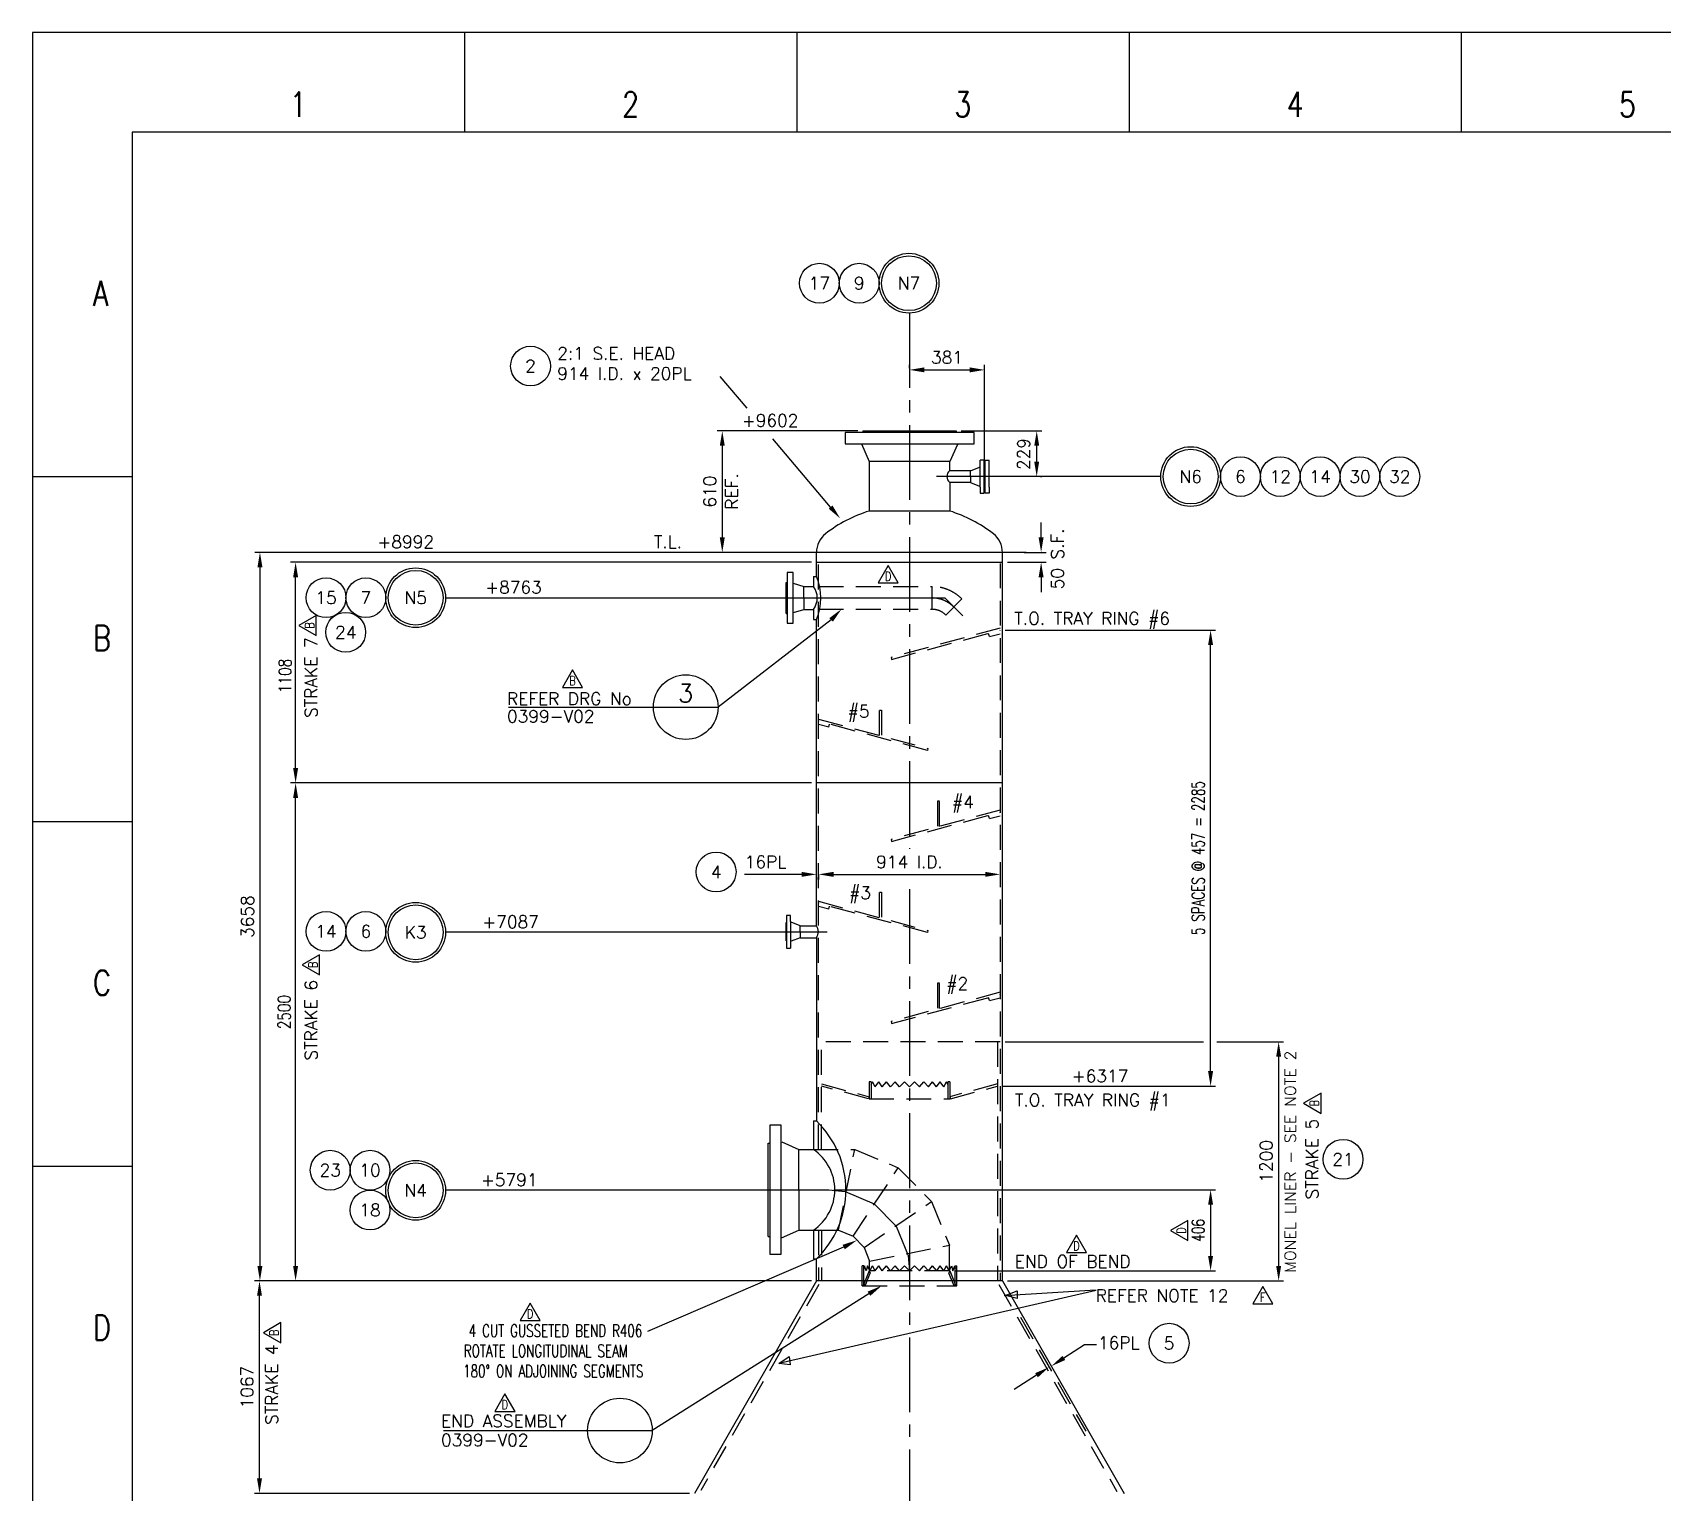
# Model space of a CAD drawing. Extents: x 0 to 21025, y 0 to 14850.
# Drawn here: x 0 to 8185, y 7520 to 14850 of the extents above; entities that cross this region are included whole.
import ezdxf
from ezdxf.enums import TextEntityAlignment as Align

# ---------------------------------------------------------------- set-up
doc = ezdxf.new("R2010")
doc.units = 0
doc.header["$LTSCALE"] = 500
doc.header["$MEASUREMENT"] = 0
for name, pattern in [('CENTER', [2, 1.25, -0.25, 0.25, -0.25]), ('CENTER2', [1.125, 0.75, -0.125, 0.125, -0.125]), ('HIDDEN', [0.375, 0.25, -0.125])]:
    doc.linetypes.add(name, pattern=pattern)
doc.layers.get('0').update_dxf_attribs({"linetype": 'CONTINUOUS'})
doc.layers.get('DEFPOINTS').update_dxf_attribs({"linetype": 'CONTINUOUS'})
for name, color, linetype in [('BORDER', 5, 'CONTINUOUS'), ('CENTER', 7, 'CENTER2'), ('DIM', 7, 'CONTINUOUS'), ('DIMS', 7, 'CONTINUOUS'), ('HIDDEN', 2, 'HIDDEN'), ('L025_BLK', 7, 'CONTINUOUS'), ('L025_CENTRE', 7, 'CENTER'), ('L035_CONT', 2, 'CONTINUOUS'), ('L035_HIDDEN', 2, 'HIDDEN'), ('L25', 7, 'CONTINUOUS'), ('L35', 2, 'CONTINUOUS'), ('L50', 1, 'CONTINUOUS'), ('TEXT35', 2, 'CONTINUOUS'), ('TEXT50', 1, 'CONTINUOUS')]:
    doc.layers.add(name, color=color, linetype=linetype)
doc.styles.add('ROMANS', font='ROMANS', dxfattribs={"height": 62.5})
doc.styles.add('T25', font='romans', dxfattribs={"width": 0.8, "height": 2.5})
doc.styles.add('T50', font='romans', dxfattribs={"width": 0.8, "height": 5})
doc.styles.add('TDIM', font='romans', dxfattribs={"width": 0.7})
doc.dimstyles.get("Standard").update_dxf_attribs({"dimtxt": 0.18, "dimasz": 0.18, "dimexe": 0.18, "dimexo": 0.0625, "dimgap": 0.09, "dimtad": 0, "dimtih": 1, "dimtoh": 1, "dimdec": 4, "dimzin": 0, "dimdsep": 46, "dimtxsty": 'Standard', "dimcen": 0.09, "dimadec": 0, "dimazin": 0, "dimtfac": 1, "dimtdec": 4, "dimtofl": 0, "dimtmove": 0, "dimatfit": 3, "dimfxl": 0, "dimtolj": 1, "dimtzin": 0, "dimarcsym": 0})

# ---------------------------------------------------------------- blocks, each defined once
blk = doc.blocks.new('*D42')
at = {"color": 0, "linetype": 'ByBlock'}
for p, q in [((4884.8, 11849.6), (5940.8, 11849.6)), ((5915.8, 9635.1), (5915.8, 11774.6)), ((4870.8, 9560.1), (5940.8, 9560.1))]:
    blk.add_line(p, q, dxfattribs=at)
for points in [[(5903.3, 11774.6), (5928.3, 11774.6), (5915.8, 11849.6)], [(5903.3, 9635.1), (5928.3, 9635.1), (5915.8, 9560.1)]]:
    blk.add_solid(points, dxfattribs=at)
at = {"layer": 'DEFPOINTS', "color": 0, "linetype": 'ByBlock'}
for p in [(4859.8, 11849.6), (5915.8, 11849.6), (4845.8, 9560.1)]:
    blk.add_point(p, dxfattribs=at)
at = {"color": 2, "linetype": 'ByBlock', "style": 'TDIM', "width": 0.7}
blk.add_text('5 SPACES @ 457 = 2285', height=62.5, rotation=90, dxfattribs=at).set_placement((5853.3, 10704.8), align=Align.MIDDLE_CENTER)
blk = doc.blocks.new('*D2')
at = {"color": 0, "linetype": 'ByBlock'}
for p, q in [((3848.9, 11821), (1116.7, 11821)), ((1141.7, 11746), (1141.7, 8238)), ((3911.5, 8163), (1116.7, 8163))]:
    blk.add_line(p, q, dxfattribs=at)
for points in [[(1129.2, 11746), (1154.2, 11746), (1141.7, 11821)], [(1129.2, 8238), (1154.2, 8238), (1141.7, 8163)]]:
    blk.add_solid(points, dxfattribs=at)
at = {"layer": 'DEFPOINTS', "color": 0, "linetype": 'ByBlock'}
for p in [(3873.9, 11821), (1141.7, 8163), (3936.5, 8163)]:
    blk.add_point(p, dxfattribs=at)
at = {"color": 2, "linetype": 'ByBlock', "style": 'ROMANS'}
blk.add_text('3658', height=62.5, rotation=90, dxfattribs=at).set_placement((1079.2, 9992), align=Align.MIDDLE_CENTER)
blk = doc.blocks.new('*D3')
at = {"color": 0, "linetype": 'ByBlock'}
for p, q in [((4403.5, 12745.9), (4403.5, 12762.4)), ((4478.5, 12737.4), (4706, 12737.4)), ((4781, 12272.2), (4781, 12762.4))]:
    blk.add_line(p, q, dxfattribs=at)
for points in [[(4478.5, 12749.9), (4478.5, 12724.9), (4403.5, 12737.4)], [(4706, 12749.9), (4706, 12724.9), (4781, 12737.4)]]:
    blk.add_solid(points, dxfattribs=at)
at = {"layer": 'DEFPOINTS', "color": 0, "linetype": 'ByBlock'}
for p in [(4403.5, 12720.9), (4781, 12737.4), (4781, 12247.2)]:
    blk.add_point(p, dxfattribs=at)
at = {"color": 2, "linetype": 'ByBlock', "style": 'ROMANS'}
blk.add_text('381', height=62.5, dxfattribs=at).set_placement((4592.3, 12799.9), align=Align.MIDDLE_CENTER)
blk = doc.blocks.new('*D4')
at = {"color": 0, "linetype": 'ByBlock'}
for p, q in [((4144.3, 12431), (3438.6, 12431)), ((3463.6, 12356), (3463.6, 11896)), ((3531.8, 11821), (3438.6, 11821))]:
    blk.add_line(p, q, dxfattribs=at)
for points in [[(3451.1, 12356), (3476.1, 12356), (3463.6, 12431)], [(3451.1, 11896), (3476.1, 11896), (3463.6, 11821)]]:
    blk.add_solid(points, dxfattribs=at)
at = {"layer": 'DEFPOINTS', "color": 0, "linetype": 'ByBlock'}
for p in [(4169.3, 12431), (3463.6, 11821), (3556.8, 11821)]:
    blk.add_point(p, dxfattribs=at)
at = {"color": 2, "linetype": 'ByBlock', "style": 'ROMANS'}
blk.add_text('610', height=62.5, rotation=90, dxfattribs=at).set_placement((3401.1, 12126), align=Align.MIDDLE_CENTER)
blk = doc.blocks.new('*D5')
at = {"color": 0, "linetype": 'ByBlock'}
for p, q in [((5064.7, 11896), (5064.7, 11971)), ((4980, 11821), (5089.7, 11821)), ((4895.5, 11771), (5089.7, 11771)), ((5064.7, 11696), (5064.7, 11621))]:
    blk.add_line(p, q, dxfattribs=at)
for points in [[(5052.2, 11896), (5077.2, 11896), (5064.7, 11821)], [(5052.2, 11696), (5077.2, 11696), (5064.7, 11771)]]:
    blk.add_solid(points, dxfattribs=at)
at = {"layer": 'DEFPOINTS', "color": 0, "linetype": 'ByBlock'}
for p in [(4955, 11821), (4870.5, 11771), (5064.7, 11771)]:
    blk.add_point(p, dxfattribs=at)
at = {"color": 2, "linetype": 'ByBlock', "style": 'ROMANS'}
blk.add_text('50 S.F.', height=62.5, rotation=90, dxfattribs=at).set_placement((5146.9, 11788.2), align=Align.MIDDLE_CENTER)
blk = doc.blocks.new('*D6')
at = {"color": 0, "linetype": 'ByBlock'}
for p, q in [((4662.8, 12431), (5067.7, 12431)), ((5042.7, 12277), (5042.7, 12356)), ((5062.3, 12202), (5067.7, 12202))]:
    blk.add_line(p, q, dxfattribs=at)
for points in [[(5030.2, 12356), (5055.2, 12356), (5042.7, 12431)], [(5030.2, 12277), (5055.2, 12277), (5042.7, 12202)]]:
    blk.add_solid(points, dxfattribs=at)
at = {"layer": 'DEFPOINTS', "color": 0, "linetype": 'ByBlock'}
for p in [(4637.8, 12431), (5042.7, 12431), (5037.3, 12202)]:
    blk.add_point(p, dxfattribs=at)
at = {"color": 2, "linetype": 'ByBlock', "style": 'ROMANS'}
blk.add_text('229', height=62.5, rotation=90, dxfattribs=at).set_placement((4977.2, 12314.9), align=Align.MIDDLE_CENTER)
blk = doc.blocks.new('*D7')
at = {"color": 0, "linetype": 'ByBlock'}
for p, q in [((3947.2, 10479), (3947.2, 10457.7)), ((4022.2, 10482.7), (4784.8, 10482.7)), ((4859.8, 10507.7), (4859.8, 10507.7))]:
    blk.add_line(p, q, dxfattribs=at)
for points in [[(4022.2, 10495.2), (4022.2, 10470.2), (3947.2, 10482.7)], [(4784.8, 10495.2), (4784.8, 10470.2), (4859.8, 10482.7)]]:
    blk.add_solid(points, dxfattribs=at)
at = {"layer": 'DEFPOINTS', "color": 0, "linetype": 'ByBlock'}
for p in [(3947.2, 10504), (4859.8, 10482.7), (4859.8, 10482.7)]:
    blk.add_point(p, dxfattribs=at)
at = {"color": 2, "linetype": 'ByBlock', "style": 'ROMANS'}
blk.add_text('914 I.D.', height=62.5, dxfattribs=at).set_placement((4403.5, 10545.2), align=Align.MIDDLE_CENTER)
blk = doc.blocks.new('*D8')
at = {"color": 0, "linetype": 'ByBlock'}
for p, q in [((3786.5, 10482.7), (3575.2, 10482.7)), ((3861.5, 10482.7), (3786.5, 10482.7)), ((3947.2, 10460.2), (3947.2, 10507.7)), ((4022.2, 10482.7), (4097.2, 10482.7)), ((3936.5, 10467.7), (3936.5, 10457.7))]:
    blk.add_line(p, q, dxfattribs=at)
for points in [[(3861.5, 10495.2), (3861.5, 10470.2), (3936.5, 10482.7)], [(4022.2, 10495.2), (4022.2, 10470.2), (3947.2, 10482.7)]]:
    blk.add_solid(points, dxfattribs=at)
at = {"layer": 'DEFPOINTS', "color": 0, "linetype": 'ByBlock'}
for p in [(3936.5, 10492.7), (3936.5, 10482.7), (3947.2, 10435.2)]:
    blk.add_point(p, dxfattribs=at)
at = {"color": 2, "linetype": 'ByBlock', "style": 'ROMANS'}
blk.add_text('16PL', height=62.5, dxfattribs=at).set_placement((3680.9, 10545.2), align=Align.MIDDLE_CENTER)
blk = doc.blocks.new('*D10')
at = {"color": 0, "linetype": 'ByBlock'}
for p, q in [((3911.5, 8163), (1114.5, 8163)), ((1139.5, 7171), (1139.5, 8088)), ((3299.5, 7096), (1114.5, 7096))]:
    blk.add_line(p, q, dxfattribs=at)
for points in [[(1127, 8088), (1152, 8088), (1139.5, 8163)], [(1127, 7171), (1152, 7171), (1139.5, 7096)]]:
    blk.add_solid(points, dxfattribs=at)
at = {"layer": 'DEFPOINTS', "color": 0, "linetype": 'ByBlock'}
for p in [(1139.5, 8163), (3936.5, 8163), (3324.5, 7096)]:
    blk.add_point(p, dxfattribs=at)
at = {"color": 2, "linetype": 'ByBlock', "style": 'ROMANS'}
blk.add_text('1067', height=62.5, rotation=90, dxfattribs=at).set_placement((1077, 7629.5), align=Align.MIDDLE_CENTER)
blk = doc.blocks.new('REV')
for p, q in [((0, 3.05), (-2.02, -0.44)), ((2.02, -0.44), (0, 3.05)), ((-2.02, -0.44), (2.02, -0.44))]:
    blk.add_line(p, q)
at = {"style": 'T25', "width": 0.8}
blk.add_attdef('REV_LEVEL', text='', height=1.8, dxfattribs=at).set_placement((0, 0), align=Align.CENTER)
blk = doc.blocks.new('ELB00050')
at = {"color": 7}
for p, q in [((4.9, 85.6), (85.6, 4.9)), ((57, -64), (-57, -64))]:
    blk.add_line(p, q, dxfattribs=at)
for radius in [211.5, 97.5]:
    blk.add_arc((154.5, -64), radius, 135, 180)
at = {"color": 7, "linetype": 'CENTER'}
blk.add_arc((154.5, -64), 154.5, 135, 180, dxfattribs=at)
blk = doc.blocks.new('*D43')
at = {"color": 0, "linetype": 'ByBlock'}
for p, q in [((4023, 9039), (5940.8, 9039)), ((5915.8, 8964), (5915.8, 8707.3)), ((4629.2, 8632.3), (5940.8, 8632.3))]:
    blk.add_line(p, q, dxfattribs=at)
for points in [[(5903.3, 8964), (5928.3, 8964), (5915.8, 9039)], [(5903.3, 8707.3), (5928.3, 8707.3), (5915.8, 8632.3)]]:
    blk.add_solid(points, dxfattribs=at)
at = {"layer": 'DEFPOINTS', "color": 0, "linetype": 'ByBlock'}
for p in [(3998, 9039), (4604.2, 8632.3), (5915.8, 8632.3)]:
    blk.add_point(p, dxfattribs=at)
at = {"color": 2, "linetype": 'ByBlock', "style": 'TDIM', "width": 0.7}
blk.add_text('406', height=62.5, rotation=90, dxfattribs=at).set_placement((5853.3, 8835.7), align=Align.MIDDLE_CENTER)

msp = doc.modelspace()

# ---------------------------------------------------------------- linework, layer by layer
at = {"color": 0, "linetype": 'ByBlock'}
for p, q in [((3911.50977, 12190.02412), (1295.76304, 12190.02412)), ((1320.76304, 11157.02412), (1320.76304, 12115.02412)), ((3911.50977, 11082.02412), (1295.76304, 11082.02412)), ((3911.50977, 11082.02412), (1295.76304, 11082.02412)), ((1320.76304, 8657.02412), (1320.76304, 11007.02412)), ((4883.56044, 9782.02412), (5880.50388, 9782.02412)), ((5947.0864, 9782.02412), (6282.67414, 9782.02412)), ((6257.67414, 9707.02412), (6257.67414, 8657.02412)), ((3911.50977, 8582.02412), (1295.76304, 8582.02412)), ((4895.50977, 8582.02412), (6282.67414, 8582.02412))]:
    msp.add_line(p, q, dxfattribs=at)
for points in [[(1308.26304, 12115.02412), (1333.26304, 12115.02412), (1320.76304, 12190.02412)], [(1308.26304, 11157.02412), (1333.26304, 11157.02412), (1320.76304, 11082.02412)], [(1308.26304, 11007.02412), (1333.26304, 11007.02412), (1320.76304, 11082.02412)], [(6270.17414, 9707.02412), (6245.17414, 9707.02412), (6257.67414, 9782.02412)], [(1308.26304, 8657.02412), (1333.26304, 8657.02412), (1320.76304, 8582.02412)], [(6270.17414, 8657.02412), (6245.17414, 8657.02412), (6257.67414, 8582.02412)]]:
    msp.add_solid(points, dxfattribs=at)
at = {"layer": 'BORDER', "color": 4, "linetype": 'Continuous'}
for p, q in [((21025, 14850), (0, 14850)), ((0, 14850), (0, 0))]:
    msp.add_line(p, q, dxfattribs=at)
at = {"layer": 'BORDER', "color": 1}
for p, q in [((2168.75, 14850), (2168.75, 14350)), ((3837.5, 14850), (3837.5, 14350)), ((5506.25, 14850), (5506.25, 14350)), ((7175, 14850), (7175, 14350)), ((500, 12618.75), (0, 12618.75)), ((500, 10887.5), (0, 10887.5)), ((500, 9156.25), (0, 9156.25))]:
    msp.add_line(p, q, dxfattribs=at)
at = {"layer": 'BORDER', "color": 6}
for p, q in [((20525, 14350), (500, 14350)), ((500, 14350), (500, 500))]:
    msp.add_line(p, q, dxfattribs=at)
at = {"layer": 'CENTER'}
for p, q in [((4403.50977, 13441.66916), (4403.50977, 10752.1117)), ((4403.50977, 10548.2075), (4403.50977, 5475.64356)), ((4403.90332, 8742.90694), (4403.90332, 8515.94697))]:
    msp.add_line(p, q, dxfattribs=at)
at = {"layer": 'DEFPOINTS', "color": 0, "linetype": 'ByBlock'}
for p in [(1320.76304, 12190.02412), (3936.50977, 12190.02412), (1320.76304, 11082.02412), (4870.50977, 11082.02412), (4870.50977, 11082.02412), (4858.56044, 9782.02412), (3936.50977, 8582.02412), (4870.50977, 8582.02412), (6257.67414, 8582.02412)]:
    msp.add_point(p, dxfattribs=at)
at = {"layer": 'DIM'}
for p, q in [((3587.78006, 12963.59064), (3452.59262, 13123.44603)), ((4007.32167, 12467.49438), (3717.36445, 12810.36072)), ((5179.29222, 8194.98267), (5283.23738, 8262.95293)), ((5283.23738, 8262.95293), (5343.62274, 8262.95293)), ((5041.73648, 8107.9425), (4930.11415, 8035.72572))]:
    msp.add_line(p, q, dxfattribs=at)
for points in [[(4016.8662, 12475.56606), (3997.77714, 12459.42271), (4055.75172, 12410.2272)], [(5186.13327, 8184.52084), (5172.45117, 8205.44451), (5116.52119, 8153.93638)], [(5034.94647, 8118.43753), (5048.5265, 8097.44746), (5104.70668, 8148.68258)]]:
    msp.add_solid(points, dxfattribs=at)
at = {"layer": 'DIMS'}
for p, q in [((4073.14853, 8751.67647), (3088.64017, 8328.26935)), ((4200.40961, 8517.30284), (3112.04918, 7830.4111))]:
    msp.add_line(p, q, dxfattribs=at)
for points in [[(4067.42085, 8762.78699), (4078.87622, 8740.56595), (4139.81165, 8786.04257)], [(4193.73812, 8527.87361), (4207.08109, 8506.73206), (4263.83426, 8557.33174)]]:
    msp.add_solid(points, dxfattribs=at)
at = {"layer": 'HIDDEN'}
for p, q in [((3947.24414, 9241.33467), (3947.24414, 12184.52803)), ((4859.77539, 12184.52803), (4859.77539, 8582.02412)), ((4859.77539, 11859.24092), (4310.9314, 11712.17842)), ((4313.51953, 11702.51826), (4859.77539, 11848.86854)), ((4805.65812, 11817.08742), (4801.33803, 11833.21228)), ((4805.65812, 11817.08742), (4859.77539, 11831.58625)), ((4310.9314, 11712.17842), (4313.51953, 11702.51826)), ((3947.24414, 11402.24092), (4496.08814, 11255.17842)), ((4493.5, 11245.51826), (3947.24414, 11391.86854)), ((3997.97707, 11362.27643), (4001.97663, 11377.20489)), ((4252.354, 11320.48701), (4252.354, 11447.48701)), ((4252.354, 11447.48701), (4262.354, 11447.48701)), ((4262.354, 11447.48701), (4262.354, 11320.48701)), ((3997.97707, 11362.27643), (3947.24414, 11375.86854)), ((4496.08814, 11255.17842), (4493.5, 11245.51826)), ((4544.66553, 10990.48701), (4544.66553, 10863.48701)), ((4554.66553, 10990.48701), (4544.66553, 10990.48701)), ((4554.66553, 10863.48701), (4554.66553, 10990.48701)), ((4859.77539, 10945.24092), (4310.9314, 10798.17842)), ((4313.51953, 10788.51826), (4862.36816, 10935.56319)), ((4805.65812, 10903.08742), (4801.33803, 10919.21228)), ((4805.65812, 10903.08742), (4859.77539, 10917.58625)), ((4310.9314, 10798.17842), (4313.51953, 10788.51826)), ((3947.24414, 10488.24092), (4496.08814, 10341.17842)), ((4493.5, 10331.51826), (3947.24414, 10477.86854)), ((4252.354, 10533.48701), (4262.354, 10533.48701)), ((4252.354, 10406.48701), (4252.354, 10533.48701)), ((4262.354, 10533.48701), (4262.354, 10406.48701)), ((3997.97707, 10448.27643), (3947.24414, 10461.86854)), ((3997.97707, 10448.27643), (4001.97663, 10463.20489)), ((4496.08814, 10341.17842), (4493.5, 10331.51826)), ((4544.66553, 10076.48701), (4544.66553, 9949.48701)), ((4554.66553, 10076.48701), (4544.66553, 10076.48701)), ((4554.66553, 9949.48701), (4554.66553, 10076.48701)), ((4859.77539, 10031.24092), (4310.9314, 9884.17842)), ((4313.51953, 9874.51924), (4862.36816, 10021.56319)), ((4805.65812, 9989.08742), (4801.33801, 10005.21238)), ((4805.65812, 9989.08742), (4859.77539, 10003.58625)), ((4310.9314, 9884.17842), (4313.51953, 9874.51924)), ((4858.56044, 9782.02412), (3947.24414, 9782.02412)), ((3961.24414, 9241.33467), (3961.24414, 9782.02412)), ((4845.77539, 9782.02412), (4845.77539, 8582.02412)), ((4200.50977, 9581.37861), (4200.50977, 9496.71944)), ((4210.50977, 9581.37861), (4200.50977, 9581.37861)), ((4210.50977, 9567.74105), (4217.62549, 9581.38545)), ((4210.50977, 9581.37861), (4210.50977, 9496.71944)), ((4231.4375, 9556.19111), (4217.62549, 9581.38545)), ((4231.4375, 9556.19111), (4249.15918, 9581.38545)), ((4266.88037, 9556.19111), (4249.15918, 9581.38545)), ((4266.88037, 9556.19111), (4288.20264, 9581.38545)), ((4308.57764, 9556.59736), (4288.20264, 9581.38545)), ((4308.57764, 9556.59736), (4331.47949, 9581.38545)), ((4353.50977, 9556.37861), (4331.47949, 9581.38545)), ((4353.50977, 9556.37861), (4378.50977, 9581.37861)), ((4403.50977, 9556.37861), (4378.50977, 9581.37861)), ((4403.50977, 9556.37861), (4428.50977, 9581.37861)), ((4453.50977, 9556.37861), (4428.50977, 9581.37861)), ((4453.50977, 9556.37861), (4475.54004, 9581.38545)), ((4498.44189, 9556.59736), (4475.54004, 9581.38545)), ((4498.44189, 9556.59736), (4518.81641, 9581.38545)), ((4540.13867, 9556.19111), (4518.81641, 9581.38545)), ((4540.13867, 9556.19111), (4557.86035, 9581.38545)), ((4575.58154, 9556.19111), (4557.86035, 9581.38545)), ((4575.58154, 9556.19111), (4589.39355, 9581.38545)), ((4596.50977, 9567.74012), (4589.39355, 9581.38545)), ((4596.50977, 9581.37861), (4596.50977, 9496.71944)), ((4606.50977, 9581.37861), (4596.50977, 9581.37861)), ((4606.50977, 9581.37861), (4606.50977, 9496.71944)), ((3961.24414, 9570.48964), (4200.51001, 9506.37861)), ((4197.84839, 9496.73897), (3961.24414, 9560.12878)), ((4200.43652, 9506.39815), (4197.84839, 9496.73897)), ((4200.50977, 9496.71944), (4606.50977, 9496.71944)), ((4845.77539, 9570.48964), (4606.50952, 9506.37861)), ((4606.58301, 9506.39815), (4609.17114, 9496.73897)), ((4609.17114, 9496.73897), (4845.77539, 9560.12878)), ((3921.05106, 9241.33467), (4128.67527, 9241.33467)), ((4047.52616, 8836.71455), (4128.67527, 9241.33467)), ((4128.67527, 9241.33467), (4347.38792, 9149.56403)), ((4120.34546, 8805.87923), (4347.38792, 9149.56403)), ((4347.38792, 9149.56403), (4514.22645, 8980.92247)), ((4175.66199, 8749.50995), (4514.22645, 8980.92247)), ((4514.22645, 8980.92247), (4604.2405, 8761.35386)), ((3921.05106, 8836.71455), (4047.52616, 8836.71455)), ((3947.24414, 8836.71455), (3947.24414, 8582.02412)), ((3961.24414, 8836.71455), (3961.24414, 8582.02412)), ((4047.52616, 8836.71455), (4120.34546, 8805.87923)), ((4120.34546, 8805.87923), (4175.66199, 8749.50995)), ((4203.56614, 8680.58716), (4604.2405, 8761.35386)), ((4175.66199, 8749.50995), (4203.56614, 8680.58716)), ((4174.90332, 8657.33174), (4166.90332, 8657.33174)), ((4166.90332, 8557.33174), (4166.90332, 8657.33174)), ((4174.90332, 8565.32881), (4174.90332, 8657.33174)), ((4177.04102, 8657.2751), (4174.90332, 8643.96651)), ((4201.86035, 8631.96944), (4174.90332, 8565.33076)), ((4186.15772, 8632.55049), (4177.04102, 8657.2751)), ((4180.49902, 8557.33174), (4205.94385, 8620.74873)), ((4193.52832, 8657.33858), (4186.15772, 8632.55049)), ((4201.86035, 8638.84736), (4193.52832, 8657.33858)), ((4201.86035, 8638.84736), (4204.87988, 8632.14424)), ((4201.86035, 8631.96944), (4205.94385, 8620.74873)), ((4604.2405, 8632.33174), (4203.56614, 8632.33174)), ((4204.87988, 8632.14424), (4218.01904, 8657.33858)), ((4231.83105, 8632.14424), (4218.01904, 8657.33858)), ((4231.83105, 8632.14424), (4249.55273, 8657.33858)), ((4267.27393, 8632.14424), (4249.55273, 8657.33858)), ((4267.27393, 8632.14424), (4288.59619, 8657.33858)), ((4308.97119, 8632.55049), (4288.59619, 8657.33858)), ((4308.97119, 8632.55049), (4331.87305, 8657.33858)), ((4353.90332, 8632.33174), (4331.87305, 8657.33858)), ((4353.90332, 8632.33174), (4378.90332, 8657.33174)), ((4403.90332, 8632.33174), (4378.90332, 8657.33174)), ((4403.90332, 8632.33174), (4428.90332, 8657.33174)), ((4453.90332, 8632.33174), (4428.90332, 8657.33174)), ((4453.90332, 8632.33174), (4475.93359, 8657.33858)), ((4498.83545, 8632.55049), (4475.93359, 8657.33858)), ((4498.83545, 8632.55049), (4519.20996, 8657.33858)), ((4540.53223, 8632.14424), (4519.20996, 8657.33858)), ((4540.53223, 8632.14424), (4558.25391, 8657.33858)), ((4575.9751, 8632.14424), (4558.25391, 8657.33858)), ((4575.9751, 8632.14424), (4589.78711, 8657.33858)), ((4602.92627, 8632.14424), (4589.78711, 8657.33858)), ((4605.94629, 8631.96944), (4601.8623, 8620.74873)), ((4627.30762, 8557.33174), (4601.8623, 8620.74873)), ((4605.94629, 8638.84736), (4602.92627, 8632.14424)), ((4605.94629, 8638.84736), (4614.27832, 8657.33858)), ((4605.94629, 8631.96944), (4632.90332, 8565.33076)), ((4614.27832, 8657.33858), (4621.64893, 8632.55049)), ((4621.64893, 8632.55049), (4630.76514, 8657.2751)), ((4630.76514, 8657.2751), (4632.90332, 8643.96651)), ((4632.90332, 8565.32881), (4632.90332, 8657.33174)), ((4632.90332, 8657.33174), (4640.90332, 8657.33174)), ((4640.90332, 8557.33174), (4640.90332, 8657.33174)), ((4166.90332, 8557.33174), (4640.90332, 8557.33174)), ((4174.90137, 8565.32588), (4169.30371, 8557.33174)), ((4174.90332, 8565.32393), (4180.49902, 8557.33174)), ((4632.90332, 8565.32393), (4627.30762, 8557.33174)), ((4632.90527, 8565.32588), (4638.50244, 8557.33174)), ((4961.71021, 8398.90108), (5289.85767, 7826.65498))]:
    msp.add_line(p, q, dxfattribs=at)
at = {"layer": 'L025_BLK'}
msp.add_line((4010.33698, 11901.01181), (3442.50558, 11462.85931), dxfattribs=at)
msp.add_solid([(4001.31697, 11909.66568), (4019.35699, 11892.35795), (4062.26018, 11955.13188)], dxfattribs=at)
at = {"layer": 'L025_CENTRE'}
msp.add_line((4581.24414, 12011.02412), (4671.70232, 11920.56594), dxfattribs=at)
at = {"layer": 'L035_CONT'}
for p, q in [((4604.2405, 8632.33174), (4604.2405, 8761.35386)), ((4203.56614, 8632.33174), (4203.56614, 8680.58716))]:
    msp.add_line(p, q, dxfattribs=at)
at = {"layer": 'L035_HIDDEN'}
for p, q in [((3947.24414, 12068.02412), (4517.24414, 12068.02412)), ((3947.24414, 11954.02412), (4517.24414, 11954.02412))]:
    msp.add_line(p, q, dxfattribs=at)
at = {"layer": 'L25'}
for p, q in [((5665.88035, 12621.02412), (4539.76514, 12621.02412)), ((4989.68872, 12240.02412), (3796.1416, 12240.02412)), ((2073.77509, 12011.02412), (4581.24414, 12011.02412)), ((2389.54092, 11462.85931), (3442.50558, 11462.85931)), ((2073.75207, 10335.02412), (2820.87486, 10335.02412)), ((2820.87486, 10335.02412), (3989.9292, 10335.02412)), ((2073.7579, 9039.02412), (3155.28873, 9039.02412)), ((3155.28873, 9039.02412), (3998.04692, 9039.02412)), ((3998.04692, 9039.28847), (4080.40155, 9030.84817)), ((4080.40155, 9030.84817), (4226.19705, 8969.12104)), ((4226.19705, 8969.12104), (4337.21924, 8856.44343)), ((4337.21924, 8856.44343), (4396.73465, 8709.99628)), ((4396.73465, 8709.99628), (4403.90332, 8632.33174)), ((2064.0497, 7830.4111), (3112.04918, 7830.4111))]:
    msp.add_line(p, q, dxfattribs=at)
for centre, radius in [((3951.19741, 13591.65134), 100), ((4151.19741, 13591.65134), 100), ((4401.19741, 13591.65134), 150), ((4401.19741, 13591.65134), 137.5), ((2500.56837, 13175.63175), 100), ((5815.87968, 12620.57643), 150), ((5815.87968, 12620.57643), 137.5), ((6065.87968, 12620.57643), 100), ((6265.87968, 12620.57643), 100), ((6465.87968, 12620.57643), 100), ((6665.87968, 12620.57643), 100), ((6865.87968, 12620.57643), 100), ((1923.78003, 12012.24182), 150), ((1923.78003, 12012.24182), 137.5), ((1473.78003, 12012.24182), 100), ((1673.78003, 12012.24182), 100), ((1572.5735, 11838.79139), 100), ((3432.68449, 10635.09101), 100), ((1923.78003, 10332.12817), 150), ((1473.78003, 10336.9613), 100), ((1673.78003, 10336.9613), 100), ((1923.78003, 10332.12817), 137.5), ((6581.1078, 9192.17008), 100), ((1494.77346, 9137.68419), 100), ((1694.77346, 9137.68419), 100), ((1923.78003, 9036.44725), 150), ((1923.78003, 9036.44725), 137.5), ((1694.77346, 8937.68419), 100), ((5707.66249, 8268.90434), 100)]:
    msp.add_circle(centre, radius, dxfattribs=at)
at = {"layer": 'L35'}
for centre in [(3280.16808, 11462.85931), (2949.71168, 7830.4111)]:
    msp.add_circle(centre, 162.3375, dxfattribs=at)
at = {"layer": 'L50'}
for p, q in [((4728.04224, 12841.31514), (4080.04224, 12841.31514)), ((4080.04224, 12841.31514), (4080.04224, 12785.31514)), ((4080.04224, 12785.31514), (4728.04224, 12785.31514)), ((4162.86743, 12784.27705), (4201.19995, 12696.61397)), ((4169.2561, 12850.02412), (4637.76343, 12850.02412)), ((4169.2561, 12850.02412), (4169.2561, 12841.31514)), ((4644.1521, 12782.08565), (4605.81958, 12696.61397)), ((4637.76343, 12850.02412), (4637.76343, 12841.25752)), ((4728.04224, 12785.31514), (4728.04224, 12841.31514)), ((4605.81958, 12696.61397), (4201.19995, 12696.61397)), ((4201.19995, 12696.61397), (4201.19995, 12447.51143)), ((4605.81958, 12650.84834), (4605.81958, 12696.61397)), ((4758.05444, 12671.95186), (4758.05444, 12702.45479)), ((4778.05444, 12702.45479), (4758.05444, 12702.45479)), ((4778.05444, 12537.45479), (4778.05444, 12702.45479)), ((4784.00366, 12537.45479), (4784.00366, 12702.45479)), ((4784.00366, 12702.45479), (4804.00366, 12702.45479)), ((4804.00366, 12671.95186), (4804.00366, 12702.45479)), ((4710.15796, 12649.91475), (4605.81958, 12649.91475)), ((4710.15796, 12649.91475), (4754.86597, 12667.2917)), ((4710.15796, 12620.09053), (4710.15796, 12649.91475)), ((4710.15796, 12620.09053), (4710.15796, 12590.26631)), ((4758.05444, 12567.71748), (4758.05444, 12671.7126)), ((4781.02905, 12666.18233), (4778.23901, 12666.18233)), ((4781.02905, 12666.18233), (4783.81909, 12666.18233)), ((4781.02905, 12666.18233), (4781.02905, 12573.99873)), ((4781.02905, 12666.18233), (4781.02905, 12573.99873)), ((4804.00366, 12567.71748), (4804.00366, 12671.7126)), ((4605.81958, 12591.1999), (4605.81958, 12447.51143)), ((4710.15796, 12590.26631), (4605.81958, 12590.26631)), ((4710.15796, 12590.26631), (4754.91187, 12572.36006)), ((4758.05444, 12567.71748), (4758.05444, 12537.45479)), ((4758.05444, 12537.45479), (4778.05444, 12537.45479)), ((4781.02905, 12573.99873), (4778.23901, 12573.99873)), ((4781.02905, 12573.99873), (4783.81909, 12573.99873)), ((4804.00366, 12537.45479), (4784.00366, 12537.45479)), ((4804.00366, 12567.71748), (4804.00366, 12537.45479)), ((4605.81958, 12447.51143), (4201.19995, 12447.51143)), ((3936.50977, 12119.04298), (3936.50977, 12240.02412)), ((4870.50977, 8582.02412), (4870.50977, 12240.02412)), ((3788.89502, 12138.35322), (3788.89502, 11884.35322)), ((3819.89502, 12138.35322), (3788.89502, 12138.35322)), ((3819.89502, 11884.35322), (3819.89502, 12138.35322)), ((3921.50977, 12119.04298), (3921.50977, 12069.42842)), ((3921.50977, 12119.04298), (3936.50977, 12119.04298)), ((3936.50977, 12190.02412), (4870.50977, 12190.02412)), ((3785.15674, 11933.83565), (3785.15674, 12089.36885)), ((3785.15674, 12089.36885), (3790.28662, 12089.36885)), ((3820.0415, 12085.38057), (3872.36963, 12069.42842)), ((3872.36963, 12069.42842), (3921.50977, 12069.42842)), ((3872.36963, 12011.60225), (3872.36963, 12069.42842)), ((3821.06787, 11938.821), (3872.36963, 11953.77608)), ((3872.36963, 12011.60225), (3872.36963, 11953.77608)), ((3872.36963, 11953.77608), (3921.50977, 11953.77608)), ((3921.50977, 11953.77608), (3921.50977, 11903.02412)), ((3785.15674, 11933.83565), (3790.28662, 11933.83565)), ((3788.89502, 11884.35322), (3819.89502, 11884.35322)), ((3921.50977, 11903.02412), (3936.50977, 11903.02412)), ((3936.50977, 10364.84834), (3936.50977, 11903.02412)), ((4870.50977, 11082.02412), (3936.50977, 11082.02412)), ((3786.76514, 10417.3708), (3786.76514, 10252.3708)), ((3806.76514, 10417.3708), (3786.76514, 10417.3708)), ((3806.76514, 10387.10811), (3806.76514, 10417.3708)), ((3783.79053, 10288.64326), (3783.79053, 10380.82686)), ((3783.79053, 10380.82686), (3786.58057, 10380.82686)), ((3806.76514, 10387.10811), (3806.76514, 10283.11299)), ((3854.66162, 10364.55928), (3809.90772, 10382.46553)), ((3854.66162, 10364.55928), (3936.50977, 10364.55928)), ((3854.66162, 10334.73506), (3854.66162, 10364.55928)), ((3854.66162, 10334.73506), (3854.66162, 10304.91084)), ((3783.79053, 10288.64326), (3786.58057, 10288.64326)), ((3786.76514, 10252.3708), (3806.76514, 10252.3708)), ((3806.76514, 10282.87373), (3806.76514, 10252.3708)), ((3854.66162, 10304.91084), (3809.95361, 10287.53389)), ((3854.66162, 10304.91084), (3936.50977, 10304.91084)), ((3936.50977, 10305.1999), (3936.50977, 9384.75584)), ((3703.20679, 9363.55733), (3703.20679, 8715.55733)), ((3759.20679, 9363.55733), (3703.20679, 9363.55733)), ((3759.20679, 8715.55733), (3759.20679, 9363.55733)), ((3921.50977, 9384.75584), (3921.50977, 9241.02465)), ((3921.50977, 9384.75584), (3936.50977, 9384.75584)), ((3694.49829, 8804.77119), (3694.49829, 9273.27803)), ((3694.49829, 9273.27803), (3703.2644, 9273.27803)), ((3762.43677, 9279.6667), (3847.90796, 9241.33467)), ((3847.90796, 9039.02412), (3847.90796, 9241.33467)), ((3847.90796, 9241.33467), (3921.05106, 9241.33467)), ((3847.90796, 9039.02412), (3847.90796, 8836.71455)), ((3694.49829, 8804.77119), (3705.45581, 8804.77119)), ((3760.24536, 8798.38252), (3847.90796, 8836.71455)), ((3847.90796, 8836.71455), (3921.05106, 8836.71455)), ((3921.50977, 8837.02457), (3921.50977, 8692.75584)), ((3703.20679, 8715.55733), (3759.20679, 8715.55733)), ((3921.50977, 8692.75584), (3936.50977, 8692.75584)), ((3936.50977, 8582.02412), (3936.50977, 8692.75584)), ((3936.50977, 8582.02412), (3324.50977, 7515.02412)), ((4870.50977, 8582.02412), (3936.50977, 8582.02412)), ((4870.50977, 8582.02412), (5482.51001, 7515.02412))]:
    msp.add_line(p, q, dxfattribs=at)
for centre, radius, start, end in [((4629.93393, 12621.02412), 38.35343, 128.95724543, 231.04275457), ((4753.05598, 12671.95095), 4.99847, 291.229792925, 0.010378487), ((4753.05346, 12567.7172), 5.00099, 0.003268501, 68.185161562), ((4403.51733, 11792.05641), 685.9691, 107.153734595, 127.902423924), ((4403.5022, 11792.05641), 685.9691, 52.097576076, 72.846265405), ((4054.75216, 12240.02536), 118.24264, 127.902265545, 180.000601984), ((4752.26737, 12240.02536), 118.24264, 359.999398016, 52.097734455), ((3678.79148, 12011.03355), 279.43649, 337.26149989, 22.73850011), ((3843.00401, 12011.60225), 97.50395, 323.625191568, 36.374808432), ((3811.76612, 10387.10839), 5.00099, 180.003268501, 248.185161562), ((3896.36139, 10335.02412), 50.01376, 323.393191899, 36.606808101), ((3811.76361, 10282.87464), 4.99847, 111.229792925, 180.010378487), ((3606.00833, 9038.75584), 478.48427, 313.687590173, 46.312409827), ((3784.655, 9039.02461), 243.99435, 303.987579941, 56.012420059)]:
    msp.add_arc(centre, radius, start, end, dxfattribs=at)
at = {"layer": 'TEXT35', "linetype": 'HIDDEN'}
for p, q in [((3948.74709, 8563.97376), (3355.0981, 7529.40138)), ((4851.69224, 8563.97376), (5445.34123, 7524.4155))]:
    msp.add_line(p, q, dxfattribs=at)
at = {"layer": 'TEXT35', "color": 7}
for p, q in [((5341.20368, 8534.05843), (3747.33094, 8167.59541)), ((4879.75383, 8509.12898), (5338.70936, 8536.55137)), ((4884.74247, 8509.12898), (4944.60626, 8531.56549)), ((4944.60626, 8531.56549), (4944.60626, 8494.1713)), ((4944.60626, 8494.1713), (4885.60052, 8509.09671)), ((3747.33094, 8167.59541), (3799.71178, 8202.49666)), ((3799.71178, 8202.49666), (3804.70042, 8160.11659)), ((3804.70042, 8160.11659), (3747.00628, 8167.50674))]:
    msp.add_line(p, q, dxfattribs=at)

# ---------------------------------------------------------------- block references
at = {"layer": 'L025_BLK', "xscale": 25, "yscale": 25, "zscale": 25}
for p, values in [((4296.19199, 12097.39658), {'REV_LEVEL': 'D'}), ((2711.0791, 11573.22822), {'REV_LEVEL': 'B'}), ((5241.94105, 8734.85936), {'REV_LEVEL': 'D'}), ((6178.08121, 8477.1268), {'REV_LEVEL': 'F'}), ((2498.30231, 8393.46246), {'REV_LEVEL': 'D'}), ((2372.25629, 7937.74202), {'REV_LEVEL': 'D'})]:
    msp.add_blockref('REV', p, dxfattribs=at).add_auto_attribs(values)
at = {"layer": 'L025_BLK', "xscale": 25, "yscale": 25, "zscale": 25, "rotation": 90}
for p, values in [((1413.59845, 11872.45897), {'REV_LEVEL': 'B'}), ((1430.01835, 10169.08431), {'REV_LEVEL': 'B'}), ((6459.47697, 9473.4548), {'REV_LEVEL': 'B'}), ((5791.22081, 8834.52648), {'REV_LEVEL': 'D'}), ((1235.4262, 8321.55219), {'REV_LEVEL': 'B'})]:
    msp.add_blockref('REV', p, dxfattribs=at).add_auto_attribs(values)
at = {"layer": 'L035_HIDDEN', "rotation": 270}
msp.add_blockref('ELB00050', (4581.24414, 12011.02412), dxfattribs=at)

# ---------------------------------------------------------------- texts
at = {"color": 2, "linetype": 'ByBlock', "style": 'ROMANS'}
for s, p in [('STRAKE 7', (1398.38613, 11611.00575)), ('STRAKE 6', (1398.38613, 9891.08016)), ('STRAKE 5', (6425.00897, 9193.54265)), ('STRAKE 4', (1200.55834, 8061.19935))]:
    msp.add_text(s, height=62.5, rotation=90, dxfattribs=at).set_placement(p, align=Align.MIDDLE)
at = {"color": 2, "linetype": 'ByBlock', "style": 'T25', "width": 0.8}
for s, p in [('1108', (1267.9554, 11619.89497)), ('2500', (1263.45191, 9931.64235))]:
    msp.add_text(s, height=62.5, rotation=90, dxfattribs=at).set_placement(p, align=Align.MIDDLE)
at = {"color": 2, "linetype": 'ByBlock', "style": 'ROMANS'}
msp.add_text('1200', height=62.5, rotation=90, dxfattribs=at).set_placement((6195.17414, 9182.02412), align=Align.MIDDLE_CENTER)
at = {"layer": 'BORDER', "color": 1, "style": 'T50', "width": 0.8}
for s, p in [('1', (1334.375, 14426.88147)), ('2', (3003.125, 14426.88147)), ('3', (4671.875, 14426.88147)), ('4', (6340.625, 14426.88147)), ('5', (8009.375, 14426.88147))]:
    msp.add_text(s, height=125, dxfattribs=at).set_placement(p, align=Align.CENTER)
for s, p in [('A', (303.48473, 13478.67996)), ('B', (303.48473, 11747.42996)), ('C', (303.48473, 10016.17996)), ('D', (303.48473, 8284.92996))]:
    msp.add_text(s, height=125, dxfattribs=at).set_placement(p)
at = {"layer": 'DIMS', "color": 2, "style": 'TDIM', "width": 0.7}
for s, p in [('4 CUT GUSSETED BEND R406', (3061.83417, 8331.48868)), ('ROTATE LONGITUDINAL SEAM', (2988.61986, 8230.2982)), ('180%%D ON ADJOINING SEGMENTS', (3067.6448, 8129.10773))]:
    msp.add_text(s, height=62.5, dxfattribs=at).set_placement(p, align=Align.MIDDLE_RIGHT)
at = {"layer": 'TEXT35', "style": 'ROMANS'}
for s, p in [('17', (3951.19741, 13591.65134)), ('9', (4151.19741, 13591.65134)), ('N7', (4401.19741, 13591.65134)), ('2', (2500.56837, 13175.63175)), ('N6', (5815.87968, 12620.57643)), ('6', (6065.87968, 12620.57643)), ('12', (6265.87968, 12620.57643)), ('14', (6465.87968, 12620.57643)), ('30', (6665.87968, 12620.57643)), ('32', (6865.87968, 12620.57643)), ('15', (1473.78003, 12012.24182)), ('7', (1673.78003, 12012.24182)), ('N5', (1923.78003, 12012.24182)), ('24', (1572.5735, 11838.79139)), ('4', (3432.68449, 10635.09101)), ('14', (1473.78003, 10336.9613)), ('6', (1673.78003, 10336.9613)), ('K3', (1923.78003, 10332.12817)), ('23', (1494.77346, 9137.68419)), ('10', (1694.77346, 9137.68419)), ('21', (6581.1078, 9192.17008)), ('N4', (1923.78003, 9036.44725)), ('18', (1694.77346, 8937.68419)), ('5', (5707.66249, 8268.90434))]:
    msp.add_text(s, height=62.5, dxfattribs=at).set_placement(p, align=Align.MIDDLE)
for s, p in [('2:1 S.E. HEAD', (2634.70639, 13207.83946)), ('914 I.D. x 20PL', (2634.70639, 13106.64898)), ('+9602', (3562.2579, 12871.07624)), ('+8992', (1732.25101, 12261.41126)), ('T.L.', (3119.7128, 12261.41126)), ('+8763', (2273.00531, 12033.59922)), ('T.O. TRAY RING #6', (4929.71508, 11877.14335)), ('REFER DRG No', (2382.6746, 11473.94782)), ('#5', (4093.28676, 11410.61454)), ('0399-V02', (2382.6746, 11385.34846)), ('#4', (4617.0993, 10954.99047)), ('#3', (4100.40195, 10499.36646)), ('+7087', (2258.77496, 10353.48552)), ('#2', (4588.63856, 10043.74239)), ('+6317', (5218.69347, 9579.56224)), ('T.O. TRAY RING #1', (4932.64983, 9458.53718)), ('+5791', (2251.65977, 9057.80466)), ('END OF BEND', (4932.64983, 8648.07575)), ('REFER NOTE 12', (5338.65216, 8476.72065)), ('16PL', (5350.18641, 8239.31081)), ('END ASSEMBLY', (2051.05795, 7847.28384)), ('0399-V02', (2051.05795, 7751.24117))]:
    msp.add_text(s, height=62.5, dxfattribs=at).set_placement(p)
msp.add_text('REF.', height=62.5, rotation=90, dxfattribs=at).set_placement((3542.2689, 12454.93634))
at = {"layer": 'TEXT35', "style": 'ROMANS', "width": 0.895243}
msp.add_text('MONEL LINER - SEE NOTE 2', height=55, rotation=90, dxfattribs=at).set_placement((6343.40105, 8622.12169), (6343.40105, 9738.19157), align=Align.FIT)
at = {"layer": 'TEXT50', "style": 'ROMANS'}
msp.add_text('3', height=89.91, dxfattribs=at).set_placement((3279.80569, 11487.55247), align=Align.CENTER)

# ---------------------------------------------------------------- dimensions: what is measured, and where the dimension line sits
at = {"layer": 'DIM'}
for base, p1, p2, text, picture, middle, set_off in [((4781.02905, 13156.36379), (4403.50977, 13139.90488), (4781.02905, 12666.18233), '381', '*D3', (4592.26941, 13218.86379), (0, 418.99372)), ((3936.50977, 10623.13501), (3947.24414, 10575.71772), (3936.50977, 10633.19322), '16PL', '*D8', (3680.855, 10685.63501), (0, 140.4705)), ((4859.77539, 10623.13501), (3947.24414, 10644.49236), (4859.77539, 10623.13501), '914 I.D.', '*D7', (4403.50977, 10685.63501), (0, 140.4705))]:
    dim = msp.add_linear_dim(base=base, p1=p1, p2=p2, text=text, dimstyle='Standard', dxfattribs=at)
    dim.commit()
    dim.dimension.update_dxf_attribs({"geometry": picture, "text_midpoint": middle, "insert": set_off})
for base, p1, p2, text, picture, middle in [((3463.55914, 12240.02412), (4169.2561, 12850.02412), (3556.77464, 12240.02412), '610', '*D4', (3401.05914, 12545.02412)), ((1141.69037, 8582.02412), (3873.92282, 12240.02412), (3936.50977, 8582.02412), '3658', '*D2', (1079.19037, 10411.02412)), ((1139.53625, 8582.02412), (3324.50977, 7515.02412), (3936.50977, 8582.02412), '1067', '*D10', (1077.03625, 8048.52412))]:
    dim = msp.add_linear_dim(base=base, p1=p1, p2=p2, angle=270, text=text, dimstyle='Standard', dxfattribs=at)
    dim.commit()
    dim.dimension.update_dxf_attribs({"geometry": picture, "text_midpoint": middle, "insert": (0, 418.99372)})
for base, p1, p2, text, picture, middle in [((5042.73935, 12850.02412), (5037.25608, 12621.02412), (4637.76343, 12850.02412), '229', '*D6', (4977.18693, 12733.91881)), ((5064.67241, 12190.02412), (4955.00713, 12240.02412), (4870.50977, 12190.02412), '50 S.F.', '*D5', (5146.92139, 12207.23412))]:
    dim = msp.add_linear_dim(base=base, p1=p1, p2=p2, angle=270, text=text, dimstyle='Standard', dxfattribs=at)
    dim.commit()
    dim.dimension.update_dxf_attribs({"geometry": picture, "text_midpoint": middle, "dimtype": 128, "insert": (0, 418.99372)})
dim = msp.add_linear_dim(base=(5915.75347, 11849.56319), p1=(4845.77539, 9560.12878), p2=(4859.77539, 11849.56319), angle=270, text='5 SPACES @ 457 = 2285', dimstyle='Standard', dxfattribs=at)
dim.commit()
dim.dimension.update_dxf_attribs({"geometry": '*D42', "text_midpoint": (5853.25347, 10704.84598)})
at = {"layer": 'DIMS'}
dim = msp.add_linear_dim(base=(5915.75347, 8632.33174), p1=(3998.04692, 9039.02412), p2=(4604.2405, 8632.33174), angle=90, text='406', dimstyle='Standard', dxfattribs=at)
dim.commit()
dim.dimension.update_dxf_attribs({"geometry": '*D43', "text_midpoint": (5853.25347, 8835.67793)})

doc.saveas('drawing.dxf')
